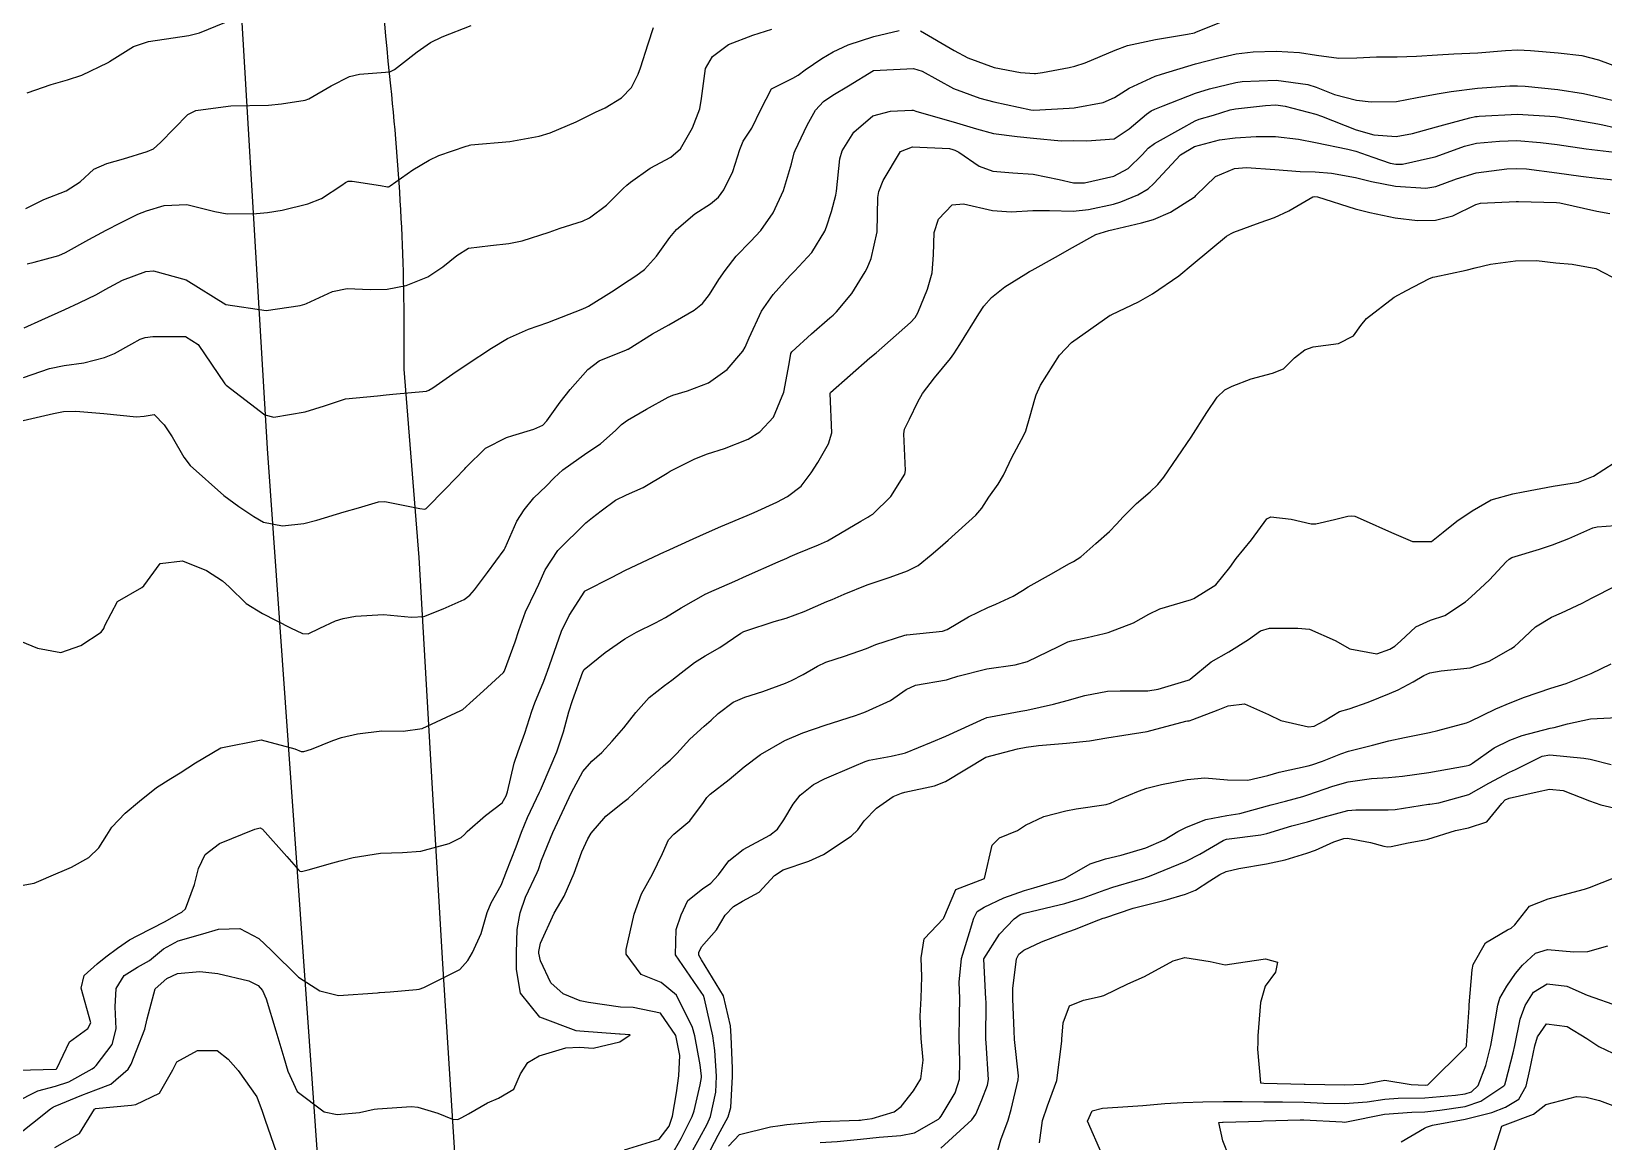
# Model space of a CAD drawing. Header units: metres. Extents: x 307586 to 320046, y 7427249 to 7434250.
# Drawn here: x 319321.3 to 319399.4, y 7429318.4 to 7429373.5 of the extents above; entities that cross this region are included whole.
import ezdxf

# ---------------------------------------------------------------- set-up
doc = ezdxf.new("R2010")
doc.units = ezdxf.units.M
doc.header["$MEASUREMENT"] = 0
for name, color, linetype in [('Curvas de Nivel 1m', 11, 'Continuous'), ('Curvas de Nivel 5m', 15, 'Continuous'), ('Vias Primárias', 230, 'Continuous')]:
    doc.layers.add(name, color=color, linetype=linetype)

msp = doc.modelspace()

# ---------------------------------------------------------------- linework, layer by layer
at = {"layer": 'Curvas de Nivel 1m', "flags": 128}
for points, elevation in [([(319320.999, 7429364.684), (319321.902, 7429365.123), (319323.008, 7429365.554), (319323.703, 7429366), (319324.382, 7429366.63), (319325.027, 7429366.916), (319325.86, 7429367.142), (319327.036, 7429367.504), (319327.345, 7429367.649), (319327.692, 7429367.95), (319329.057, 7429369.341), (319329.441, 7429369.544), (319331.061, 7429369.766), (319331.192, 7429369.778), (319333.062, 7429369.817), (319333.697, 7429369.88), (319334.874, 7429370.055), (319335.067, 7429370.124), (319336.161, 7429370.764), (319337.084, 7429371.239), (319337.569, 7429371.35), (319339.088, 7429371.469), (319339.32, 7429371.577), (319339.605, 7429371.805), (319340.432, 7429372.464), (319341.104, 7429372.92), (319341.684, 7429373.208), (319343.113, 7429373.77)], 824), ([(319321.069, 7429370.421), (319322.261, 7429370.832), (319323.079, 7429371.075), (319323.782, 7429371.3), (319325.092, 7429371.922), (319325.125, 7429371.947), (319325.168, 7429371.979), (319326.346, 7429372.722), (319327.103, 7429372.962), (319328.323, 7429373.159), (319329.106, 7429373.276), (319329.637, 7429373.395), (319330.881, 7429373.912)], 823), ([(319365.44, 7429373.497), (319367.103, 7429372.527), (319367.792, 7429372.162), (319369.095, 7429371.676), (319370.405, 7429371.437), (319371.092, 7429371.38), (319371.14, 7429371.381), (319371.486, 7429371.426), (319372.823, 7429371.686), (319373.096, 7429371.754), (319373.614, 7429371.918), (319375.105, 7429372.54), (319375.714, 7429372.767), (319377.11, 7429373.076), (319378.695, 7429373.336), (319379.039, 7429373.406), (319379.114, 7429373.435), (319380.464, 7429373.975)], 827), ([(319320.897, 7429356.302), (319322.181, 7429356.74), (319322.906, 7429356.894), (319323.886, 7429357.017), (319324.912, 7429357.283), (319325.401, 7429357.49), (319326.265, 7429357.967), (319326.685, 7429358.203), (319326.926, 7429358.284), (319327.307, 7429358.335), (319328.927, 7429358.328), (319329.564, 7429357.924), (319330.894, 7429355.976), (319330.946, 7429355.909), (319332.878, 7429354.446), (319333.317, 7429354.323), (319334.88, 7429354.587), (319335.839, 7429354.895), (319336.887, 7429355.228), (319338.466, 7429355.386), (319338.897, 7429355.428), (319339.234, 7429355.47), (319340.9, 7429355.624), (319341.023, 7429355.666), (319341.211, 7429355.787), (319342.208, 7429356.479), (319342.915, 7429356.951), (319344.124, 7429357.752), (319344.928, 7429358.224), (319345.965, 7429358.697), (319346.936, 7429359.024), (319348.667, 7429359.694), (319348.856, 7429359.78), (319348.945, 7429359.83), (319350.096, 7429360.539), (319350.965, 7429361.12), (319351.297, 7429361.338), (319351.724, 7429361.662), (319352.326, 7429362.31), (319352.989, 7429363.243), (319353.312, 7429363.645), (319354.222, 7429364.415), (319355.012, 7429364.916), (319355.398, 7429365.236), (319355.672, 7429365.614), (319356.115, 7429366.526), (319356.467, 7429367.606), (319356.633, 7429368.018), (319357.054, 7429368.677), (319357.501, 7429369.593), (319358.038, 7429370.626), (319359.087, 7429371.154), (319359.361, 7429371.296), (319359.709, 7429371.564), (319360.53, 7429372.125), (319361.102, 7429372.46), (319361.841, 7429372.807), (319363.11, 7429373.225), (319364.369, 7429373.511)], 827), ([(319320.93, 7429358.758), (319321.796, 7429359.16), (319322.94, 7429359.67), (319323.66, 7429359.999), (319324.517, 7429360.419), (319324.953, 7429360.665), (319325.805, 7429361.126), (319326.967, 7429361.547), (319327.338, 7429361.583), (319328.961, 7429361.144), (319330.943, 7429359.91), (319332.94, 7429359.618), (319334.626, 7429359.865), (319334.863, 7429359.942), (319334.945, 7429359.973), (319336.237, 7429360.564), (319336.956, 7429360.705), (319338.109, 7429360.669), (319338.956, 7429360.681), (319339.894, 7429360.866), (319340.966, 7429361.296), (319341.27, 7429361.485), (319341.708, 7429361.783), (319342.409, 7429362.345), (319342.982, 7429362.71), (319344.074, 7429362.844), (319344.985, 7429362.941), (319345.65, 7429363.07), (319346.991, 7429363.512), (319347.536, 7429363.712), (319348.646, 7429364.047), (319349.001, 7429364.212), (319349.84, 7429364.852), (319350.667, 7429365.674), (319350.851, 7429365.845), (319351.026, 7429365.985), (319352.016, 7429366.677), (319353.039, 7429367.231), (319353.519, 7429367.643), (319354.11, 7429368.691), (319354.478, 7429369.629), (319354.563, 7429370.136), (319354.756, 7429371.625), (319355.099, 7429372.229), (319355.898, 7429372.819), (319357.11, 7429373.284), (319358.044, 7429373.586)], 826), ([(319320.874, 7429354.16), (319322.378, 7429354.515), (319322.879, 7429354.601), (319323.494, 7429354.616), (319324.878, 7429354.509), (319326.503, 7429354.337), (319326.877, 7429354.374), (319327.376, 7429354.45), (319327.881, 7429353.945), (319328.272, 7429353.344), (319328.857, 7429352.341), (319329.162, 7429351.927), (319330.831, 7429350.432), (319331.575, 7429349.899), (319332.324, 7429349.393), (319332.815, 7429349.115), (319333.745, 7429348.939), (319334.815, 7429349.041), (319335.461, 7429349.209), (319336.821, 7429349.622), (319337.524, 7429349.829), (319338.517, 7429350.126), (319338.828, 7429350.144), (319340.568, 7429349.793), (319340.823, 7429349.759), (319340.881, 7429349.789), (319341.845, 7429350.768), (319342.802, 7429351.761), (319342.854, 7429351.824), (319343.828, 7429352.785), (319344.869, 7429353.32), (319345.192, 7429353.415), (319346.225, 7429353.726), (319346.675, 7429353.923), (319346.879, 7429354.136), (319347.535, 7429355.068), (319348.034, 7429355.703), (319348.913, 7429356.699), (319349.473, 7429357.129), (319350.832, 7429357.671), (319350.899, 7429357.695), (319350.923, 7429357.706), (319352.122, 7429358.467), (319352.935, 7429358.906), (319354.198, 7429359.631), (319354.609, 7429359.964), (319354.955, 7429360.408), (319355.425, 7429361.156), (319355.727, 7429361.612), (319356.273, 7429362.314), (319356.987, 7429363.049), (319357.505, 7429363.592), (319358.122, 7429364.467), (319358.63, 7429365.576), (319359.036, 7429366.893), (319359.163, 7429367.447), (319359.207, 7429367.568), (319359.806, 7429368.812), (319360.228, 7429369.558), (319360.625, 7429369.999), (319361.074, 7429370.309), (319361.857, 7429370.766), (319363.093, 7429371.53), (319365.094, 7429371.638), (319365.51, 7429371.496), (319367.08, 7429370.639), (319368.381, 7429370.153), (319369.071, 7429369.973), (319370.917, 7429369.579), (319371.065, 7429369.567), (319372.821, 7429369.658), (319373.067, 7429369.683), (319374.509, 7429369.95), (319375.075, 7429370.198), (319375.802, 7429370.652), (319377.091, 7429371.255), (319377.399, 7429371.355), (319379.098, 7429371.856), (319380.253, 7429372.167), (319381.103, 7429372.351), (319381.955, 7429372.451), (319383.105, 7429372.483), (319384.25, 7429372.418), (319385.103, 7429372.287), (319386.205, 7429372.146), (319387.102, 7429372.156), (319388.081, 7429372.203), (319389.103, 7429372.214), (319390.066, 7429372.237), (319391.104, 7429372.311), (319391.926, 7429372.361), (319393.105, 7429372.413), (319394.48, 7429372.523), (319395.107, 7429372.553), (319395.721, 7429372.519), (319397.106, 7429372.41), (319398.281, 7429372.278), (319399.103, 7429372.066), (319400.709, 7429371.462)], 828), ([(319320.745, 7429343.203), (319321.585, 7429342.861), (319322.739, 7429342.642), (319323.735, 7429342.998), (319324.75, 7429343.648), (319324.886, 7429343.844), (319324.933, 7429343.978), (319325.561, 7429345.176), (319326.772, 7429345.873), (319326.872, 7429345.959), (319327.672, 7429347.065), (319328.792, 7429347.194), (319329.985, 7429346.718), (319330.777, 7429346.21), (319331.103, 7429345.905), (319331.947, 7429345.075), (319332.76, 7429344.581), (319334.155, 7429343.866), (319334.75, 7429343.583), (319335.028, 7429343.579), (319335.607, 7429343.851), (319336.382, 7429344.218), (319336.758, 7429344.339), (319337.377, 7429344.449), (319338.76, 7429344.53), (319340.162, 7429344.393), (319340.763, 7429344.438), (319341.725, 7429344.819), (319342.776, 7429345.279), (319343.053, 7429345.483), (319343.285, 7429345.755), (319343.931, 7429346.609), (319344.756, 7429347.74), (319344.776, 7429347.768), (319344.804, 7429347.838), (319345.391, 7429349.16), (319345.754, 7429349.731), (319346.234, 7429350.324), (319346.841, 7429350.898), (319347.25, 7429351.311), (319347.666, 7429351.708), (319348.861, 7429352.548), (319349.544, 7429353.006), (319350.313, 7429353.676), (319350.592, 7429353.958), (319350.881, 7429354.176), (319351.828, 7429354.717), (319352.898, 7429355.318), (319353.129, 7429355.417), (319353.869, 7429355.636), (319354.907, 7429356.033), (319355.834, 7429356.691), (319356.617, 7429357.603), (319356.731, 7429357.796), (319356.93, 7429358.265), (319357.547, 7429359.591), (319358.126, 7429360.411), (319358.97, 7429361.364), (319359.073, 7429361.467), (319359.178, 7429361.568), (319360.042, 7429362.5), (319360.679, 7429363.553), (319360.769, 7429363.78), (319361.008, 7429364.528), (319361.231, 7429365.337), (319361.262, 7429365.548), (319361.435, 7429367.15), (319361.544, 7429367.545), (319362.118, 7429368.474), (319363.06, 7429369.284), (319363.952, 7429369.517), (319365.002, 7429369.563), (319365.064, 7429369.555), (319365.249, 7429369.498), (319367.058, 7429368.979), (319368.222, 7429368.63), (319369.052, 7429368.398), (319370.236, 7429368.253), (319371.05, 7429368.176), (319372.426, 7429368.04), (319373.049, 7429368.049), (319373.693, 7429368.044), (319375.051, 7429368.141), (319375.796, 7429368.632), (319376.657, 7429369.364), (319376.895, 7429369.532), (319377.067, 7429369.618), (319377.492, 7429369.776), (319379.084, 7429370.401), (319379.782, 7429370.627), (319381.089, 7429370.939), (319381.407, 7429370.989), (319383.091, 7429371.057), (319384.664, 7429370.842), (319385.087, 7429370.706), (319385.995, 7429370.34), (319387.081, 7429370.058), (319387.823, 7429369.971), (319389.081, 7429369.993), (319390.098, 7429370.185), (319391.085, 7429370.375), (319391.781, 7429370.488), (319393.088, 7429370.657), (319394.708, 7429370.765), (319395.089, 7429370.773), (319395.467, 7429370.759), (319397.088, 7429370.587), (319398.367, 7429370.382), (319399.084, 7429370.23), (319400.199, 7429369.962)], 829), ([(319320.603, 7429321.916), (319322.492, 7429321.966), (319322.518, 7429321.974), (319322.547, 7429321.999), (319323.175, 7429323.325), (319324.079, 7429323.984), (319324.226, 7429324.273), (319323.757, 7429325.988), (319323.905, 7429326.623), (319324.551, 7429327.202), (319324.986, 7429327.546), (319325.55, 7429327.97), (319326.151, 7429328.38), (319326.569, 7429328.604), (319327.926, 7429329.289), (319328.58, 7429329.669), (319328.751, 7429329.758), (319328.934, 7429329.926), (319329.386, 7429331.138), (319329.584, 7429331.92), (319329.913, 7429332.624), (319330.626, 7429333.171), (319332.379, 7429333.884), (319332.634, 7429333.941), (319332.762, 7429333.879), (319333.969, 7429332.517), (319334.543, 7429331.861), (319334.612, 7429331.793), (319334.7, 7429331.771), (319335.031, 7429331.856), (319336.259, 7429332.201), (319336.618, 7429332.304), (319337.261, 7429332.472), (319338.622, 7429332.682), (319339.706, 7429332.716), (319340.623, 7429332.786), (319342.023, 7429333.165), (319342.63, 7429333.462), (319342.785, 7429333.605), (319342.925, 7429333.757), (319343.839, 7429334.554), (319344.654, 7429335.178), (319344.867, 7429335.531), (319344.933, 7429335.737), (319345.263, 7429337.148), (319345.46, 7429337.732), (319345.785, 7429338.636), (319346.129, 7429339.726), (319346.283, 7429340.151), (319346.725, 7429341.223), (319346.863, 7429341.586), (319346.912, 7429341.717), (319347.019, 7429341.999), (319347.606, 7429343.707), (319347.984, 7429344.483), (319348.761, 7429345.69), (319348.783, 7429345.712), (319350.093, 7429346.374), (319350.793, 7429346.727), (319352.722, 7429347.641), (319352.803, 7429347.677), (319354.145, 7429348.291), (319354.813, 7429348.584), (319355.523, 7429348.905), (319356.821, 7429349.448), (319357.176, 7429349.595), (319358.302, 7429350.107), (319358.835, 7429350.385), (319359.501, 7429350.906), (319360.012, 7429351.558), (319360.338, 7429352.075), (319360.867, 7429352.994), (319361.024, 7429353.548), (319360.944, 7429355.507), (319360.967, 7429355.549), (319362.92, 7429357.264), (319363.226, 7429357.525), (319364.938, 7429359.032), (319365.166, 7429359.273), (319365.297, 7429359.496), (319365.778, 7429360.674), (319366.02, 7429361.49), (319366.084, 7429362.387), (319366.119, 7429363.489), (319366.336, 7429364.154), (319367.014, 7429364.869), (319367.578, 7429364.908), (319369.01, 7429364.579), (319369.935, 7429364.514), (319371.01, 7429364.585), (319371.843, 7429364.589), (319373.01, 7429364.548), (319373.784, 7429364.625), (319375.016, 7429364.898), (319375.388, 7429365.006), (319376.23, 7429365.368), (319376.736, 7429365.653), (319377.028, 7429365.917), (319378.353, 7429367.34), (319379.049, 7429367.754), (319380.285, 7429368.087), (319381.056, 7429368.193), (319382.102, 7429368.255), (319383.057, 7429368.257), (319384.207, 7429368.122), (319385.053, 7429367.956), (319386.659, 7429367.633), (319387.047, 7429367.526), (319387.906, 7429367.227), (319388.761, 7429366.935), (319389.04, 7429366.874), (319389.37, 7429366.876), (319390.764, 7429367.193), (319390.988, 7429367.247), (319391.044, 7429367.268), (319392.445, 7429367.783), (319393.054, 7429367.919), (319394.181, 7429368.029), (319395.057, 7429368.051), (319396.227, 7429367.957), (319397.054, 7429367.851), (319398.5, 7429367.65), (319399.05, 7429367.579), (319400.737, 7429367.384)], 831), ([(319320.467, 7429320.312), (319321.602, 7429320.887), (319322.48, 7429321.12), (319323.14, 7429321.337), (319324.294, 7429321.982), (319324.407, 7429322.067), (319324.495, 7429322.156), (319325.287, 7429323.19), (319325.497, 7429323.97), (319325.434, 7429325.06), (319325.483, 7429325.971), (319325.888, 7429326.621), (319326.549, 7429327.028), (319327.144, 7429327.361), (319327.848, 7429327.941), (319328.567, 7429328.333), (319329.803, 7429328.685), (319330.573, 7429328.916), (319331.627, 7429328.948), (319332.569, 7429328.455), (319333.182, 7429327.874), (319334.543, 7429326.528), (319335.61, 7429325.849), (319336.531, 7429325.628), (319338.473, 7429325.752), (319338.532, 7429325.763), (319338.574, 7429325.768), (319339.103, 7429325.804), (319340.409, 7429325.917), (319340.535, 7429325.943), (319340.777, 7429326.027), (319342.555, 7429326.918), (319342.956, 7429327.359), (319343.188, 7429327.754), (319343.624, 7429328.698), (319343.92, 7429329.747), (319344.108, 7429330.227), (319344.603, 7429331.097), (319344.793, 7429331.555), (319344.863, 7429331.737), (319345.363, 7429332.995), (319345.625, 7429333.73), (319345.914, 7429334.457), (319346.518, 7429335.721), (319346.564, 7429335.821), (319346.666, 7429336.049), (319347.372, 7429337.71), (319347.701, 7429338.713), (319347.974, 7429339.701), (319348.151, 7429340.259), (319348.669, 7429341.691), (319348.734, 7429341.802), (319349.783, 7429342.639), (319350.749, 7429343.327), (319351.324, 7429343.661), (319352.282, 7429344.126), (319352.764, 7429344.386), (319353.548, 7429344.855), (319354.782, 7429345.56), (319354.822, 7429345.58), (319354.919, 7429345.619), (319356.212, 7429346.182), (319356.791, 7429346.452), (319358.366, 7429347.144), (319358.8, 7429347.328), (319358.961, 7429347.409), (319359.317, 7429347.565), (319360.377, 7429347.984), (319360.809, 7429348.195), (319362.466, 7429349.172), (319362.821, 7429349.369), (319362.92, 7429349.421), (319363.071, 7429349.518), (319363.961, 7429350.384), (319364.652, 7429351.502), (319364.682, 7429351.674), (319364.61, 7429353.503), (319364.648, 7429353.731), (319364.884, 7429354.229), (319365.308, 7429355.085), (319365.538, 7429355.494), (319366.129, 7429356.27), (319366.921, 7429357.24), (319367.094, 7429357.477), (319367.387, 7429357.932), (319368.333, 7429359.459), (319368.575, 7429359.829), (319368.955, 7429360.264), (319369.621, 7429360.786), (319370.66, 7429361.433), (319370.854, 7429361.551), (319370.975, 7429361.621), (319372.139, 7429362.26), (319372.986, 7429362.748), (319374.143, 7429363.393), (319374.784, 7429363.595), (319374.997, 7429363.642), (319376.405, 7429363.963), (319377.005, 7429364.142), (319377.853, 7429364.505), (319379.022, 7429365.247), (319379.07, 7429365.282), (319379.113, 7429365.329), (319380.077, 7429366.275), (319381.036, 7429366.665), (319381.627, 7429366.714), (319383.036, 7429366.612), (319384.283, 7429366.519), (319385.035, 7429366.502), (319385.845, 7429366.442), (319387.033, 7429366.223), (319387.826, 7429366.023), (319389.029, 7429365.788), (319390.53, 7429365.692), (319391.029, 7429365.769), (319392.053, 7429366.159), (319393.036, 7429366.457), (319394.547, 7429366.656), (319395.038, 7429366.671), (319395.527, 7429366.646), (319397.036, 7429366.46), (319398.222, 7429366.29), (319399.034, 7429366.184), (319400.032, 7429366.081)], 832), ([(319320.448, 7429318.577), (319322.223, 7429320.004), (319322.372, 7429320.093), (319322.465, 7429320.132), (319323.781, 7429320.679), (319324.477, 7429320.936), (319325.227, 7429321.227), (319326.089, 7429321.964), (319326.24, 7429322.218), (319326.502, 7429322.893), (319326.909, 7429323.954), (319327.037, 7429324.471), (319327.43, 7429325.947), (319328.01, 7429326.469), (319328.545, 7429326.72), (319329.644, 7429326.821), (319330.545, 7429326.718), (319332.083, 7429326.344), (319332.537, 7429326.122), (319332.762, 7429325.878), (319332.943, 7429325.461), (319333.426, 7429323.871), (319333.814, 7429322.552), (319334.02, 7429321.865), (319334.478, 7429320.862), (319335.828, 7429319.846), (319336.462, 7429319.715), (319337.582, 7429319.823), (319338.305, 7429319.973), (319338.466, 7429319.993), (319340.151, 7429320.109), (319340.467, 7429320.076), (319341.472, 7429319.775), (319342.187, 7429319.491), (319342.46, 7429319.467), (319342.657, 7429319.562), (319342.98, 7429319.755), (319343.925, 7429320.291), (319344.475, 7429320.525), (319345.234, 7429320.98), (319345.565, 7429321.729), (319345.931, 7429322.294), (319346.502, 7429322.634), (319347.823, 7429323.017), (319348.507, 7429323.051), (319349.178, 7429323.011), (319350.509, 7429323.326), (319351.013, 7429323.663), (319350.513, 7429323.697), (319350.482, 7429323.702), (319348.515, 7429323.853), (319348.337, 7429323.872), (319346.525, 7429324.548), (319345.577, 7429325.73), (319345.372, 7429326.915), (319345.367, 7429327.732), (319345.411, 7429328.895), (319345.557, 7429329.73), (319345.813, 7429330.509), (319346.392, 7429331.722), (319346.459, 7429331.878), (319346.619, 7429332.346), (319347.174, 7429333.712), (319347.647, 7429334.706), (319348.103, 7429335.698), (319348.673, 7429336.747), (319349.116, 7429337.248), (319349.608, 7429337.681), (319350.122, 7429338.242), (319350.695, 7429338.902), (319351.301, 7429339.661), (319351.961, 7429340.404), (319352.723, 7429341.003), (319353.093, 7429341.271), (319353.554, 7429341.632), (319354.218, 7429342.145), (319354.742, 7429342.479), (319355.465, 7429342.893), (319356.52, 7429343.602), (319356.664, 7429343.691), (319356.755, 7429343.725), (319358.161, 7429344.179), (319358.765, 7429344.355), (319359.654, 7429344.676), (319360.777, 7429345.173), (319361.042, 7429345.283), (319361.645, 7429345.537), (319362.788, 7429345.997), (319363.924, 7429346.377), (319364.795, 7429346.694), (319365.321, 7429346.971), (319365.967, 7429347.488), (319366.411, 7429347.88), (319366.81, 7429348.223), (319368.188, 7429349.46), (319368.477, 7429349.806), (319368.836, 7429350.348), (319369.298, 7429350.994), (319369.555, 7429351.443), (319369.971, 7429352.329), (319370.573, 7429353.433), (319370.665, 7429353.643), (319370.887, 7429354.398), (319371.108, 7429355.219), (319371.173, 7429355.426), (319371.394, 7429355.909), (319372.331, 7429357.409), (319372.929, 7429358.037), (319374.862, 7429359.381), (319374.913, 7429359.411), (319374.944, 7429359.425), (319376.263, 7429360.057), (319376.959, 7429360.452), (319378.264, 7429361.341), (319378.979, 7429361.929), (319380.639, 7429363.314), (319380.862, 7429363.444), (319380.996, 7429363.502), (319382.311, 7429363.989), (319383.007, 7429364.234), (319383.72, 7429364.572), (319384.911, 7429365.262), (319385.023, 7429365.273), (319385.156, 7429365.259), (319387.014, 7429364.667), (319387.757, 7429364.483), (319389.008, 7429364.224), (319390.119, 7429364.086), (319391.007, 7429364.099), (319391.875, 7429364.317), (319393.018, 7429364.873), (319393.247, 7429364.939), (319395.021, 7429365.033), (319395.127, 7429365.033), (319397.021, 7429364.984), (319397.18, 7429364.958), (319399.015, 7429364.547), (319399.668, 7429364.428)], 833), ([(319350.743, 7429317.963), (319352.451, 7429318.493), (319352.949, 7429319.144), (319353.125, 7429319.633), (319353.322, 7429320.79), (319353.441, 7429321.631), (319353.49, 7429322.643), (319353.279, 7429323.632), (319352.53, 7429324.75), (319351.16, 7429325.034), (319350.533, 7429325.038), (319348.952, 7429325.271), (319348.538, 7429325.361), (319347.688, 7429325.703), (319347.082, 7429326.246), (319346.559, 7429327.337), (319346.477, 7429327.721), (319346.481, 7429327.804), (319346.568, 7429328.216), (319347.238, 7429329.71), (319347.738, 7429330.56), (319348.244, 7429331.696), (319348.623, 7429332.748), (319348.915, 7429333.402), (319349.086, 7429333.685), (319349.801, 7429334.523), (319350.656, 7429335.206), (319350.919, 7429335.406), (319351.2, 7429335.662), (319352.677, 7429337.018), (319353.008, 7429337.308), (319353.337, 7429337.633), (319353.981, 7429338.336), (319354.697, 7429338.99), (319355.031, 7429339.285), (319355.392, 7429339.613), (319356.139, 7429340.178), (319356.715, 7429340.43), (319357.597, 7429340.71), (319358.726, 7429341.129), (319359.032, 7429341.263), (319359.613, 7429341.561), (319360.318, 7429341.973), (319360.739, 7429342.172), (319361.664, 7429342.458), (319362.746, 7429342.847), (319363.223, 7429343.041), (319364.664, 7429343.501), (319364.73, 7429343.523), (319364.753, 7429343.526), (319366.529, 7429343.709), (319366.758, 7429343.786), (319367.817, 7429344.415), (319368.774, 7429344.879), (319369.179, 7429345.044), (319370.035, 7429345.437), (319370.499, 7429345.72), (319370.788, 7429345.902), (319371.937, 7429346.555), (319372.799, 7429347.053), (319373.028, 7429347.17), (319373.399, 7429347.394), (319374.141, 7429348.055), (319374.816, 7429348.658), (319375.175, 7429349.021), (319375.492, 7429349.373), (319376.166, 7429350.033), (319376.842, 7429350.616), (319377.225, 7429350.977), (319377.512, 7429351.35), (319378.873, 7429353.33), (319379.651, 7429354.563), (319380.172, 7429355.317), (319380.542, 7429355.678), (319380.909, 7429355.872), (319381.852, 7429356.236), (319382.915, 7429356.51), (319383.461, 7429356.731), (319384.009, 7429357.269), (319384.521, 7429357.674), (319384.931, 7429357.81), (319386.198, 7429357.984), (319386.94, 7429358.355), (319387.31, 7429358.872), (319387.587, 7429359.23), (319388.964, 7429360.289), (319389.567, 7429360.604), (319390.685, 7429361.193), (319390.886, 7429361.279), (319390.974, 7429361.298), (319392.534, 7429361.617), (319392.979, 7429361.741), (319393.74, 7429361.918), (319394.982, 7429362.091), (319396.018, 7429362.094), (319396.982, 7429361.99), (319397.797, 7429361.924), (319398.979, 7429361.701), (319400.177, 7429361.078)], 834), ([(319354.129, 7429317.94), (319354.452, 7429318.543), (319354.838, 7429319.238), (319354.999, 7429319.615), (319355.271, 7429320.822), (319355.306, 7429321.612), (319355.222, 7429322.897), (319355.127, 7429323.614), (319354.707, 7429325.452), (319354.653, 7429325.619), (319354.545, 7429325.781), (319353.275, 7429327.633), (319353.307, 7429328.902), (319353.548, 7429329.63), (319353.882, 7429330.339), (319354.602, 7429330.921), (319355.028, 7429331.194), (319355.407, 7429331.612), (319355.921, 7429332.306), (319356.626, 7429332.864), (319357.95, 7429333.58), (319358.327, 7429333.885), (319358.645, 7429334.348), (319359.109, 7429335.113), (319359.462, 7429335.562), (319360.126, 7429336.098), (319360.671, 7429336.381), (319362.145, 7429336.996), (319362.68, 7429337.242), (319362.891, 7429337.308), (319363.973, 7429337.507), (319364.559, 7429337.626), (319364.685, 7429337.667), (319365.976, 7429338.202), (319366.693, 7429338.5), (319368.614, 7429339.364), (319368.702, 7429339.407), (319368.735, 7429339.418), (319368.909, 7429339.448), (319370.414, 7429339.726), (319370.708, 7429339.78), (319372.047, 7429340.076), (319372.716, 7429340.267), (319373.603, 7429340.508), (319374.723, 7429340.722), (319375.349, 7429340.748), (319376.724, 7429340.741), (319377.244, 7429340.833), (319378.732, 7429341.268), (319378.774, 7429341.288), (319378.833, 7429341.329), (319379.871, 7429342.189), (319380.747, 7429342.676), (319381.725, 7429343.295), (319382.317, 7429343.729), (319382.762, 7429343.854), (319384.18, 7429343.848), (319384.761, 7429343.803), (319386.028, 7429343.247), (319386.749, 7429342.826), (319388.103, 7429342.576), (319388.749, 7429342.818), (319388.996, 7429342.962), (319389.278, 7429343.205), (319390.039, 7429343.922), (319390.769, 7429344.248), (319391.477, 7429344.474), (319392.507, 7429345.164), (319392.785, 7429345.412), (319393.686, 7429346.259), (319394.526, 7429347.143), (319394.67, 7429347.277), (319394.806, 7429347.354), (319396.167, 7429347.772), (319396.816, 7429347.982), (319397.627, 7429348.302), (319398.829, 7429348.835), (319399.031, 7429348.887), (319400.832, 7429349.022)], 836), ([(319354.823, 7429317.616), (319355.38, 7429318.684), (319355.879, 7429319.606), (319356.01, 7429320.065), (319356.103, 7429321.604), (319356.105, 7429321.996), (319356.036, 7429323.605), (319356.005, 7429324.121), (319355.652, 7429325.609), (319354.561, 7429327.399), (319354.425, 7429327.621), (319354.425, 7429327.761), (319354.567, 7429328.031), (319355.311, 7429328.878), (319355.737, 7429329.608), (319356.153, 7429330.04), (319356.593, 7429330.3), (319357.431, 7429330.757), (319358.192, 7429331.576), (319358.616, 7429331.859), (319359.887, 7429332.29), (319360.624, 7429332.618), (319361.999, 7429333.53), (319362.318, 7429333.844), (319362.644, 7429334.287), (319363.247, 7429334.922), (319364.084, 7429335.506), (319364.495, 7429335.672), (319364.665, 7429335.712), (319366.128, 7429336.026), (319366.671, 7429336.24), (319368.683, 7429337.45), (319370.254, 7429337.868), (319370.688, 7429337.954), (319371.298, 7429338.03), (319372.69, 7429338.146), (319373.825, 7429338.255), (319374.693, 7429338.409), (319375.53, 7429338.537), (319376.697, 7429338.722), (319378.605, 7429339.234), (319378.702, 7429339.248), (319378.771, 7429339.261), (319378.965, 7429339.327), (319380.225, 7429339.808), (319380.72, 7429340.003), (319381.526, 7429340.103), (319382.716, 7429339.564), (319383.337, 7429339.274), (319384.708, 7429338.95), (319384.981, 7429338.985), (319385.48, 7429339.252), (319386.246, 7429339.717), (319386.719, 7429339.854), (319387.671, 7429340.174), (319388.727, 7429340.61), (319389.148, 7429340.786), (319389.908, 7429341.198), (319390.433, 7429341.496), (319390.737, 7429341.635), (319391.289, 7429341.732), (319392.74, 7429341.889), (319393.673, 7429342.221), (319394.75, 7429342.824), (319394.94, 7429342.949), (319395.148, 7429343.136), (319395.972, 7429343.92), (319396.772, 7429344.397), (319397.269, 7429344.619), (319398.29, 7429345.097), (319398.786, 7429345.351), (319399.938, 7429345.932)], 837), ([(319355.907, 7429318.146), (319356.454, 7429318.72), (319357.993, 7429319.111), (319358.459, 7429319.174), (319358.801, 7429319.226), (319360.461, 7429319.363), (319362.377, 7429319.436), (319362.462, 7429319.442), (319362.533, 7429319.449), (319363.04, 7429319.514), (319364.125, 7429319.846), (319364.472, 7429320.121), (319365.093, 7429320.884), (319365.449, 7429321.49), (319365.575, 7429322.417), (319365.468, 7429323.49), (319365.426, 7429324.595), (319365.464, 7429325.491), (319365.5, 7429326.544), (319365.467, 7429327.491), (319365.62, 7429328.442), (319366.583, 7429329.448), (319366.593, 7429329.48), (319367.187, 7429330.889), (319368.613, 7429331.437), (319368.996, 7429333.079), (319369.358, 7429333.443), (319370.254, 7429333.819), (319370.642, 7429334.068), (319371.559, 7429334.507), (319372.654, 7429334.781), (319373.167, 7429334.883), (319374.659, 7429335.103), (319374.867, 7429335.171), (319375.309, 7429335.374), (319376.262, 7429335.769), (319376.668, 7429335.914), (319377.411, 7429336.09), (319378.673, 7429336.348), (319379.563, 7429336.432), (319380.673, 7429336.323), (319381.685, 7429336.307), (319382.676, 7429336.539), (319383.252, 7429336.699), (319384.68, 7429337.015), (319384.872, 7429337.067), (319385.406, 7429337.253), (319386.315, 7429337.617), (319386.69, 7429337.743), (319387.876, 7429338.041), (319388.699, 7429338.257), (319389.478, 7429338.426), (319390.705, 7429338.667), (319391.121, 7429338.77), (319392.55, 7429339.162), (319392.714, 7429339.223), (319394.013, 7429339.854), (319394.723, 7429340.15), (319395.435, 7429340.423), (319396.73, 7429340.869), (319397.492, 7429341.109), (319398.738, 7429341.605), (319399.736, 7429342.087)], 838), ([(319360.451, 7429318.328), (319361.295, 7429318.381), (319362.453, 7429318.491), (319363.375, 7429318.589), (319364.455, 7429318.671), (319365.139, 7429318.81), (319366.329, 7429319.481), (319366.4, 7429319.545), (319366.465, 7429319.635), (319367.162, 7429320.791), (319367.374, 7429321.467), (319367.395, 7429322.36), (319367.353, 7429323.467), (319367.373, 7429324.625), (319367.381, 7429325.467), (319367.36, 7429326.277), (319367.476, 7429327.466), (319367.863, 7429328.748), (319368.086, 7429329.457), (319368.252, 7429329.791), (319368.591, 7429330.013), (319369.566, 7429330.473), (319370.604, 7429330.836), (319371.069, 7429330.96), (319372.503, 7429331.402), (319372.613, 7429331.448), (319373.854, 7429332.155), (319374.623, 7429332.403), (319375.405, 7429332.593), (319376.629, 7429332.948), (319377.528, 7429333.347), (319378.214, 7429333.761), (319378.643, 7429333.979), (319379.609, 7429334.36), (319380.652, 7429334.562), (319381.293, 7429334.661), (319382.659, 7429335.034), (319382.851, 7429335.087), (319383.554, 7429335.271), (319384.423, 7429335.505), (319384.666, 7429335.58), (319385.907, 7429336.011), (319386.673, 7429336.219), (319387.838, 7429336.386), (319388.675, 7429336.446), (319389.372, 7429336.507), (319390.678, 7429336.686), (319392.537, 7429337.017), (319392.682, 7429337.059), (319392.749, 7429337.093), (319392.841, 7429337.158), (319393.929, 7429337.913), (319394.7, 7429338.301), (319395.309, 7429338.529), (319396.709, 7429338.885), (319396.902, 7429338.925), (319397.57, 7429339.107), (319398.715, 7429339.348), (319400.356, 7429339.434)], 839), ([(319369.135, 7429317.443), (319369.432, 7429318.461), (319369.79, 7429319.437), (319369.942, 7429319.965), (319370.29, 7429321.432), (319370.294, 7429321.633), (319370.11, 7429323.434), (319370.08, 7429323.874), (319370.013, 7429325.435), (319370.016, 7429325.968), (319370.21, 7429327.434), (319370.326, 7429327.671), (319370.567, 7429327.879), (319371.445, 7429328.29), (319372.576, 7429328.715), (319373.079, 7429328.894), (319374.294, 7429329.383), (319374.511, 7429329.454), (319374.584, 7429329.476), (319376.004, 7429329.953), (319376.594, 7429330.111), (319377.584, 7429330.359), (319378.603, 7429330.655), (319379.085, 7429330.846), (319379.798, 7429331.318), (319380.296, 7429331.634), (319380.618, 7429331.773), (319381.247, 7429331.929), (319382.622, 7429332.157), (319383.544, 7429332.35), (319384.627, 7429332.686), (319385.044, 7429332.84), (319385.967, 7429333.247), (319386.463, 7429333.414), (319386.636, 7429333.428), (319387.778, 7429333.223), (319388.451, 7429333.033), (319388.631, 7429333.005), (319388.815, 7429333.024), (319389.649, 7429333.2), (319390.486, 7429333.34), (319390.636, 7429333.38), (319391.996, 7429333.817), (319392.645, 7429333.937), (319393.552, 7429334.249), (319394.301, 7429335.144), (319394.477, 7429335.329), (319394.666, 7429335.41), (319396.058, 7429335.737), (319396.67, 7429335.869), (319397.353, 7429335.793), (319398.665, 7429335.277), (319399.227, 7429335.084), (319400.658, 7429334.753)], 841), ([(319371.347, 7429318.311), (319371.495, 7429319.415), (319371.745, 7429320.14), (319372.209, 7429321.404), (319372.46, 7429323.348), (319372.461, 7429323.401), (319372.453, 7429323.462), (319372.526, 7429324.265), (319372.831, 7429325.104), (319373.534, 7429325.39), (319374.361, 7429325.565), (319374.545, 7429325.625), (319375.724, 7429326.195), (319376.555, 7429326.568), (319377.975, 7429327.339), (319378.565, 7429327.509), (319379.828, 7429327.317), (319380.561, 7429327.143), (319381.565, 7429327.295), (319382.565, 7429327.449), (319383.166, 7429327.274), (319383.058, 7429326.775), (319382.551, 7429326.079), (319382.312, 7429325.283), (319382.186, 7429323.617), (319382.179, 7429323.285), (319382.178, 7429322.953), (319382.325, 7429321.283), (319382.493, 7429321.271), (319384.492, 7429321.214), (319384.536, 7429321.216), (319386.492, 7429321.183), (319387.435, 7429321.226), (319388.495, 7429321.425), (319389.803, 7429321.197), (319390.493, 7429321.173), (319390.634, 7429321.188), (319392.512, 7429323.05), (319392.543, 7429323.129), (319392.548, 7429323.16), (319392.682, 7429325.017), (319392.689, 7429325.159), (319392.829, 7429326.888), (319392.877, 7429327.157), (319393.486, 7429328.244), (319394.589, 7429328.881), (319394.761, 7429328.968), (319394.949, 7429329.136), (319395.681, 7429330.05), (319396.606, 7429330.42), (319398.411, 7429330.894), (319398.612, 7429330.962), (319398.702, 7429330.999), (319398.913, 7429331.087), (319400.128, 7429331.565)], 842), ([(319374.447, 7429317.771), (319373.734, 7429319.387), (319373.963, 7429319.893), (319374.473, 7429320.038), (319375.727, 7429320.114), (319376.475, 7429320.165), (319377.562, 7429320.258), (319378.478, 7429320.311), (319379.458, 7429320.34), (319380.479, 7429320.361), (319381.415, 7429320.359), (319382.479, 7429320.353), (319383.407, 7429320.348), (319384.484, 7429320.329), (319385.451, 7429320.282), (319386.483, 7429320.265), (319387.613, 7429320.352), (319388.486, 7429320.481), (319389.161, 7429320.529), (319390.486, 7429320.547), (319391.999, 7429320.678), (319392.489, 7429320.75), (319392.798, 7429320.849), (319393.133, 7429321.154), (319393.51, 7429322.143), (319393.758, 7429323.148), (319393.881, 7429323.787), (319394.102, 7429325.144), (319394.206, 7429325.483), (319394.552, 7429326.089), (319394.98, 7429326.715), (319395.325, 7429327.132), (319395.973, 7429327.725), (319396.575, 7429327.909), (319397.881, 7429327.792), (319398.574, 7429327.807), (319399.564, 7429328.094)], 843), ([(319380.762, 7429317.621), (319380.454, 7429318.406), (319380.248, 7429319.312), (319380.434, 7429319.339), (319380.463, 7429319.341), (319382.354, 7429319.393), (319382.465, 7429319.398), (319384.285, 7429319.452), (319384.475, 7429319.451), (319386.371, 7429319.344), (319386.474, 7429319.34), (319386.594, 7429319.358), (319388.478, 7429319.73), (319389.836, 7429319.839), (319390.48, 7429319.853), (319391.229, 7429319.927), (319392.483, 7429320.119), (319393.266, 7429320.371), (319394.41, 7429321.141), (319394.446, 7429321.188), (319394.495, 7429321.363), (319394.87, 7429322.776), (319394.945, 7429323.136), (319395.22, 7429324.446), (319395.465, 7429325.131), (319395.885, 7429325.791), (319396.554, 7429326.209), (319397.531, 7429326.083), (319398.548, 7429325.644), (319400.142, 7429325.074)], 844), ([(319322.444, 7429318.073), (319323.674, 7429318.765), (319324.417, 7429319.98), (319324.443, 7429320), (319324.463, 7429320.006), (319326.25, 7429320.178), (319326.467, 7429320.216), (319327.638, 7429320.78), (319328.305, 7429321.933), (319328.497, 7429322.333), (319329.529, 7429322.893), (319330.503, 7429322.89), (319331.054, 7429322.457), (319331.546, 7429321.894), (319332.474, 7429320.593), (319332.746, 7429319.877), (319332.898, 7429319.436), (319333.435, 7429317.87)], 834), ([(319393.861, 7429317.737), (319394.305, 7429319.142), (319394.421, 7429319.193), (319394.474, 7429319.202), (319395.87, 7429319.736), (319396.484, 7429320.212), (319398.005, 7429320.615), (319398.488, 7429320.578), (319399.155, 7429320.415), (319400.481, 7429319.913)], 846)]:
    msp.add_lwpolyline(points, dxfattribs=dict(at, elevation=elevation))
at = {"layer": 'Curvas de Nivel 5m', "flags": 128}
for points, elevation in [([(319321.064, 7429361.936), (319321.415, 7429362.026), (319322.639, 7429362.35), (319322.978, 7429362.493), (319324.132, 7429363.141), (319324.989, 7429363.607), (319325.705, 7429363.973), (319326.568, 7429364.393), (319326.999, 7429364.566), (319327.882, 7429364.827), (319329.002, 7429364.881), (319330.386, 7429364.529), (319330.998, 7429364.409), (319332.455, 7429364.439), (319332.999, 7429364.491), (319333.727, 7429364.606), (319335.003, 7429364.909), (319335.684, 7429365.175), (319336.696, 7429365.843), (319336.876, 7429365.98), (319337.016, 7429366.032), (319337.21, 7429366.031), (319338.614, 7429365.816), (319338.971, 7429365.76), (319339.022, 7429365.763), (319339.055, 7429365.777), (319339.093, 7429365.809), (319340.222, 7429366.607), (319341.036, 7429367.088), (319341.516, 7429367.307), (319342.88, 7429367.772), (319342.998, 7429367.816), (319343.044, 7429367.833), (319343.11, 7429367.835), (319345.046, 7429368.001), (319346.504, 7429368.27), (319347.05, 7429368.438), (319348.335, 7429368.98), (319349.059, 7429369.34), (319349.293, 7429369.455), (319349.767, 7429369.683), (319350.579, 7429370.167), (319351.078, 7429370.69), (319351.414, 7429371.341), (319351.53, 7429371.666), (319351.918, 7429372.849), (319352.169, 7429373.659)], 825), ([(319320.598, 7429331.052), (319321.413, 7429331.205), (319322.608, 7429331.705), (319322.813, 7429331.794), (319323.272, 7429331.993), (319324.139, 7429332.464), (319324.623, 7429332.952), (319325.023, 7429333.582), (319325.283, 7429333.973), (319325.932, 7429334.675), (319326.646, 7429335.273), (319327.496, 7429335.947), (319328.199, 7429336.398), (319328.664, 7429336.672), (319329.426, 7429337.168), (319330.683, 7429337.91), (319332.687, 7429338.319), (319334.362, 7429337.863), (319334.681, 7429337.735), (319334.812, 7429337.727), (319335.186, 7429337.855), (319336.259, 7429338.273), (319336.689, 7429338.424), (319337.469, 7429338.607), (319338.692, 7429338.751), (319339.746, 7429338.746), (319340.694, 7429338.876), (319342.607, 7429339.761), (319342.668, 7429339.796), (319342.704, 7429339.822), (319343.732, 7429340.736), (319344.732, 7429341.653), (319344.763, 7429341.71), (319344.775, 7429341.74), (319345.302, 7429343.18), (319345.483, 7429343.733), (319345.826, 7429344.67), (319346.338, 7429345.724), (319346.477, 7429346.032), (319346.793, 7429346.754), (319347.427, 7429347.711), (319348.817, 7429349.08), (319349.153, 7429349.353), (319349.581, 7429349.682), (319350.295, 7429350.212), (319350.835, 7429350.475), (319351.669, 7429350.829), (319352.852, 7429351.546), (319352.908, 7429351.583), (319353.004, 7429351.638), (319354.23, 7429352.256), (319354.862, 7429352.503), (319355.706, 7429352.77), (319356.869, 7429353.237), (319357.454, 7429353.591), (319358.134, 7429354.331), (319358.649, 7429355.574), (319358.917, 7429356.972), (319359.002, 7429357.489), (319359.044, 7429357.569), (319360.024, 7429358.467), (319360.94, 7429359.257), (319361.097, 7429359.393), (319361.26, 7429359.547), (319362.03, 7429360.466), (319362.693, 7429361.533), (319362.787, 7429361.719), (319362.98, 7429362.194), (319363.282, 7429363.526), (319363.323, 7429365.221), (319363.365, 7429365.525), (319363.582, 7429366.075), (319364.444, 7429367.509), (319365.045, 7429367.749), (319366.874, 7429367.652), (319367.044, 7429367.616), (319367.146, 7429367.581), (319367.331, 7429367.476), (319368.355, 7429366.779), (319369.034, 7429366.528), (319370.023, 7429366.45), (319371.032, 7429366.383), (319372.321, 7429366.126), (319373.028, 7429365.96), (319373.582, 7429365.955), (319375.032, 7429366.284), (319375.75, 7429366.659), (319376.465, 7429367.366), (319376.741, 7429367.668), (319377.048, 7429367.9), (319378.363, 7429368.641), (319379.068, 7429369.034), (319379.278, 7429369.12), (319379.981, 7429369.321), (319380.817, 7429369.571), (319381.076, 7429369.626), (319382.571, 7429369.802), (319383.078, 7429369.821), (319383.548, 7429369.753), (319385.074, 7429369.356), (319385.347, 7429369.257), (319387.063, 7429368.591), (319387.947, 7429368.339), (319389.059, 7429368.261), (319389.867, 7429368.396), (319391.066, 7429368.74), (319391.417, 7429368.837), (319392.72, 7429369.174), (319393.001, 7429369.244), (319393.074, 7429369.255), (319393.171, 7429369.265), (319395.075, 7429369.361), (319396.953, 7429369.243), (319397.074, 7429369.228), (319397.168, 7429369.213), (319397.745, 7429369.11), (319399.07, 7429368.888), (319399.314, 7429368.842), (319401.063, 7429368.442)], 830), ([(319353.034, 7429317.634), (319353.549, 7429318.532), (319354.099, 7429319.624), (319354.196, 7429319.893), (319354.486, 7429321.183), (319354.563, 7429321.548), (319354.563, 7429321.619), (319354.499, 7429322.181), (319354.234, 7429323.623), (319354.106, 7429324.038), (319353.315, 7429325.632), (319352.549, 7429326.267), (319351.57, 7429326.671), (319350.826, 7429327.666), (319350.812, 7429327.913), (319351.222, 7429329.66), (319351.583, 7429330.671), (319352.126, 7429331.647), (319352.623, 7429332.678), (319352.924, 7429333.343), (319353.188, 7429333.634), (319353.981, 7429334.288), (319354.657, 7429335.196), (319354.824, 7429335.455), (319354.99, 7429335.617), (319355.94, 7429336.337), (319356.677, 7429336.963), (319357.491, 7429337.588), (319358.69, 7429338.273), (319359.594, 7429338.661), (319360.698, 7429339.037), (319362.207, 7429339.527), (319362.574, 7429339.653), (319362.706, 7429339.7), (319363.951, 7429340.271), (319364.723, 7429340.81), (319365.189, 7429341.032), (319366.73, 7429341.296), (319366.874, 7429341.334), (319367.294, 7429341.472), (319368.737, 7429341.827), (319370.142, 7429342.033), (319370.741, 7429342.192), (319372.284, 7429342.942), (319372.751, 7429343.167), (319372.928, 7429343.221), (319373.715, 7429343.39), (319374.554, 7429343.584), (319374.757, 7429343.642), (319376.007, 7429344.125), (319376.771, 7429344.546), (319377.321, 7429344.806), (319378.782, 7429345.247), (319378.844, 7429345.267), (319379.012, 7429345.328), (319380.101, 7429346.005), (319380.798, 7429346.862), (319381.117, 7429347.305), (319381.871, 7429348.24), (319382.641, 7429349.283), (319382.834, 7429349.378), (319383.843, 7429349.27), (319384.83, 7429349.036), (319385.062, 7429349.025), (319386.002, 7429349.248), (319386.659, 7429349.417), (319386.835, 7429349.436), (319387.007, 7429349.41), (319387.418, 7429349.231), (319388.824, 7429348.595), (319389.867, 7429348.15), (319390.817, 7429348.15), (319391.388, 7429348.618), (319392.068, 7429349.171), (319392.838, 7429349.683), (319393.776, 7429350.218), (319394.847, 7429350.527), (319395.359, 7429350.624), (319396.851, 7429350.897), (319398.118, 7429351.101), (319398.856, 7429351.391), (319399.877, 7429352.066)], 835), ([(319366.449, 7429318.047), (319367.983, 7429319.457), (319368.183, 7429319.738), (319368.478, 7429320.445), (319368.763, 7429321.173), (319368.808, 7429321.447), (319368.689, 7429323.27), (319368.681, 7429323.448), (319368.694, 7429325.295), (319368.686, 7429325.449), (319368.581, 7429327.432), (319368.579, 7429327.45), (319369.356, 7429328.661), (319370.081, 7429329.435), (319370.383, 7429329.635), (319370.587, 7429329.707), (319371.966, 7429330.036), (319372.595, 7429330.196), (319373.519, 7429330.471), (319374.605, 7429330.867), (319374.985, 7429330.999), (319376.235, 7429331.364), (319376.526, 7429331.449), (319376.614, 7429331.479), (319376.81, 7429331.552), (319378.623, 7429332.293), (319379.314, 7429332.635), (319380.469, 7429333.312), (319380.577, 7429333.368), (319380.634, 7429333.383), (319382.328, 7429333.594), (319382.639, 7429333.665), (319383.87, 7429334.042), (319384.648, 7429334.247), (319385.435, 7429334.468), (319386.656, 7429334.799), (319387.05, 7429334.841), (319388.657, 7429334.831), (319389.004, 7429334.861), (319390.662, 7429335.112), (319390.732, 7429335.119), (319391.176, 7429335.182), (319392.667, 7429335.594), (319393.664, 7429336.16), (319394.679, 7429336.705), (319394.984, 7429336.833), (319395.571, 7429337.131), (319396.311, 7429337.501), (319396.69, 7429337.56), (319398.379, 7429337.403), (319398.687, 7429337.359), (319399.741, 7429337.079)], 840), ([(319389.306, 7429318.355), (319390.471, 7429319.034), (319390.568, 7429319.092), (319390.856, 7429319.184), (319392.476, 7429319.486), (319393.803, 7429319.823), (319394.482, 7429320.078), (319395.149, 7429320.471), (319395.506, 7429321.13), (319395.695, 7429321.934), (319395.949, 7429323.126), (319396.074, 7429323.57), (319396.529, 7429324.212), (319397.551, 7429324.081), (319398.519, 7429323.487), (319399.126, 7429323.084), (319400.506, 7429322.425)], 845)]:
    msp.add_lwpolyline(points, dxfattribs=dict(at, elevation=elevation))
at = {"layer": 'Vias Primárias'}
msp.add_lwpolyline([(319456.136, 7429301.352), (319437.417, 7429299.777), (319422.008, 7429297.576), (319410.943, 7429293.27), (319400.552, 7429287.815, 0.082816), (319385.363, 7429277.247), (319376.864, 7429268.953), (319364.182, 7429258.008, -0.285926), (319355.739, 7429255.02, -0.230893), (319347.982, 7429261.173, -0.094519), (319345.416, 7429270.904), (319344.84, 7429279.195), (319343.896, 7429292.774), (319343.162, 7429304.523), (319341.721, 7429327.192), (319341.198, 7429335.888), (319340.537, 7429347.359), (319339.792, 7429356.712, 0.02973), (319339.131, 7429370.772, -0.015339), (319338.384, 7429380.62, 0.060218), (319337.145, 7429388.048, -0.006535), (319334.992, 7429395.751, 0.22985), (319326.812, 7429405.242), (319316.624, 7429409.641)], format="xyb", dxfattribs=at)
msp.add_lwpolyline([(319456.136, 7429301.352), (319437.417, 7429299.777), (319422.008, 7429297.576), (319410.943, 7429293.27), (319400.552, 7429287.815, 0.082816), (319385.363, 7429277.247), (319376.864, 7429268.953), (319364.182, 7429258.008, -0.285926), (319355.739, 7429255.02, -0.230893), (319347.982, 7429261.173, -0.094519), (319345.416, 7429270.904), (319344.84, 7429279.195), (319343.896, 7429292.774), (319343.162, 7429304.523), (319341.721, 7429327.192), (319341.198, 7429335.888), (319340.537, 7429347.359), (319339.792, 7429356.712, 0.02973), (319339.131, 7429370.772, -0.015339), (319338.384, 7429380.62, 0.060218), (319337.145, 7429388.048, -0.006535), (319334.992, 7429395.751, 0.22985), (319326.812, 7429405.242), (319316.624, 7429409.641)], format="xyb", dxfattribs=at)
msp.add_lwpolyline([(319344.49, 7429249.307), (319341.739, 7429255.662), (319339.555, 7429262.453), (319336.884, 7429298.141), (319333.001, 7429352.765), (319331.296, 7429381.446), (319329.859, 7429388.636), (319328.97, 7429391.664)], dxfattribs=at)
msp.add_lwpolyline([(319344.49, 7429249.307), (319341.739, 7429255.662), (319339.555, 7429262.453), (319336.884, 7429298.141), (319333.001, 7429352.765), (319331.296, 7429381.446), (319329.859, 7429388.636), (319328.97, 7429391.664)], dxfattribs=at)
msp.add_rational_spline([(319426.323, 7429109.899), (319424.377, 7429109.647), (319422.432, 7429109.394), (319416.523, 7429108.203), (319410.614, 7429107.011), (319404.755, 7429105.698), (319398.897, 7429104.386), (319392.541, 7429103.022), (319386.185, 7429101.659), (319380.519, 7429100.639), (319374.853, 7429099.619), (319369.129, 7429099.533), (319363.405, 7429099.446), (319354.074, 7429099.873), (319344.743, 7429100.3), (319338.643, 7429100.759), (319332.544, 7429101.218), (319328.065, 7429102.546), (319323.587, 7429103.875), (319320.368, 7429105.51), (319317.149, 7429107.144), (319313.761, 7429110.005), (319310.372, 7429112.865), (319306.814, 7429116.644), (319303.256, 7429120.422), (319299.867, 7429124.169), (319296.478, 7429127.916), (319293.481, 7429131.866), (319290.484, 7429135.815), (319288.306, 7429138.983), (319286.127, 7429142.151), (319283.487, 7429146.188), (319280.847, 7429150.225), (319278.549, 7429154.005), (319276.251, 7429157.784), (319273.901, 7429161.822), (319271.55, 7429165.86), (319270.205, 7429169.198), (319268.859, 7429172.536), (319267.361, 7429176.809), (319265.863, 7429181.081), (319263.803, 7429185.715), (319261.743, 7429190.348), (319260.499, 7429193.807), (319259.255, 7429197.267), (319257.635, 7429201.779), (319256.016, 7429206.291), (319254.959, 7429209.493), (319253.903, 7429212.696), (319252.608, 7429217.641), (319251.313, 7429222.586), (319249.63, 7429230.009), (319247.946, 7429237.432), (319247.119, 7429242.953), (319246.291, 7429248.475), (319244.863, 7429256.11), (319243.434, 7429263.745), (319242.505, 7429268.482), (319241.575, 7429273.219), (319240.645, 7429284.077), (319239.715, 7429294.935), (319239.547, 7429303.076), (319239.378, 7429311.217), (319239.322, 7429320.308), (319239.267, 7429329.399), (319239.436, 7429339.335), (319239.605, 7429349.27), (319239.492, 7429352.682), (319239.379, 7429356.094), (319239.729, 7429368.018), (319240.079, 7429379.942), (319240.108, 7429382.838), (319240.138, 7429385.733), (319240.9, 7429390.728), (319241.663, 7429395.723), (319243.219, 7429400.503), (319244.775, 7429405.283), (319247.565, 7429413.858), (319255.515, 7429418.113), (319260.996, 7429421.046), (319267.212, 7429420.935), (319273.126, 7429420.829), (319278.59, 7429418.564), (319286.218, 7429415.46), (319293.846, 7429412.356), (319300.523, 7429409.214), (319307.2, 7429406.073), (319314.517, 7429402.997), (319321.835, 7429399.921), (319327.449, 7429397.561), (319328.97, 7429391.664)], [1, 1, 1, 1, 1, 1, 1, 1, 1, 1, 1, 1, 1, 1, 1, 1, 1, 1, 1, 1, 1, 1, 1, 1, 1, 1, 1, 1, 1, 1, 1, 1, 1, 1, 1, 1, 1, 1, 1, 1, 1, 1, 1, 1, 1, 1, 1, 1, 1, 1, 1, 1, 1, 1, 1, 1, 1, 1, 1, 1, 1, 1, 1, 1, 1, 1, 1, 1, 1, 1, 1, 1, 1, 1, 1, 1, 1, 0.927778470966, 1, 0.967754199408, 1, 0.982472319861, 1, 1, 1, 1, 1, 1, 1, 0.895992721189, 1], degree=2, knots=[28.805863, 28.805863, 28.805863, 29.242191, 29.242191, 30.242191, 30.242191, 31.242191, 31.242191, 32.242191, 32.242191, 33.242191, 33.242191, 34.242191, 34.242191, 35.242191, 35.242191, 36.242191, 36.242191, 37.242191, 37.242191, 38.242191, 38.242191, 39.242191, 39.242191, 40.242191, 40.242191, 41.242191, 41.242191, 42.242191, 42.242191, 43.242191, 43.242191, 44.242191, 44.242191, 45.242191, 45.242191, 46.242191, 46.242191, 47.242191, 47.242191, 48.242191, 48.242191, 49.242191, 49.242191, 50.242191, 50.242191, 51.242191, 51.242191, 52.242191, 52.242191, 53.242191, 53.242191, 54.242191, 54.242191, 55.242191, 55.242191, 56.242191, 56.242191, 57.242191, 57.242191, 58.242191, 58.242191, 59.242191, 59.242191, 60.242191, 60.242191, 61.242191, 61.242191, 62.242191, 62.242191, 63.242191, 63.242191, 64.242191, 64.242191, 65.242191, 65.242191, 66.242191, 66.242191, 67.006955, 67.006955, 67.516234, 67.516234, 67.891245, 67.891245, 68.891245, 68.891245, 69.891245, 69.891245, 70.891245, 70.891245, 71.811514, 71.811514, 71.811514], dxfattribs=at)
msp.add_rational_spline([(319426.323, 7429109.899), (319424.377, 7429109.647), (319422.432, 7429109.394), (319416.523, 7429108.203), (319410.614, 7429107.011), (319404.755, 7429105.698), (319398.897, 7429104.386), (319392.541, 7429103.022), (319386.185, 7429101.659), (319380.519, 7429100.639), (319374.853, 7429099.619), (319369.129, 7429099.533), (319363.405, 7429099.446), (319354.074, 7429099.873), (319344.743, 7429100.3), (319338.643, 7429100.759), (319332.544, 7429101.218), (319328.065, 7429102.546), (319323.587, 7429103.875), (319320.368, 7429105.51), (319317.149, 7429107.144), (319313.761, 7429110.005), (319310.372, 7429112.865), (319306.814, 7429116.644), (319303.256, 7429120.422), (319299.867, 7429124.169), (319296.478, 7429127.916), (319293.481, 7429131.866), (319290.484, 7429135.815), (319288.306, 7429138.983), (319286.127, 7429142.151), (319283.487, 7429146.188), (319280.847, 7429150.225), (319278.549, 7429154.005), (319276.251, 7429157.784), (319273.901, 7429161.822), (319271.55, 7429165.86), (319270.205, 7429169.198), (319268.859, 7429172.536), (319267.361, 7429176.809), (319265.863, 7429181.081), (319263.803, 7429185.715), (319261.743, 7429190.348), (319260.499, 7429193.807), (319259.255, 7429197.267), (319257.635, 7429201.779), (319256.016, 7429206.291), (319254.959, 7429209.493), (319253.903, 7429212.696), (319252.608, 7429217.641), (319251.313, 7429222.586), (319249.63, 7429230.009), (319247.946, 7429237.432), (319247.119, 7429242.953), (319246.291, 7429248.475), (319244.863, 7429256.11), (319243.434, 7429263.745), (319242.505, 7429268.482), (319241.575, 7429273.219), (319240.645, 7429284.077), (319239.715, 7429294.935), (319239.547, 7429303.076), (319239.378, 7429311.217), (319239.322, 7429320.308), (319239.267, 7429329.399), (319239.436, 7429339.335), (319239.605, 7429349.27), (319239.492, 7429352.682), (319239.379, 7429356.094), (319239.729, 7429368.018), (319240.079, 7429379.942), (319240.108, 7429382.838), (319240.138, 7429385.733), (319240.9, 7429390.728), (319241.663, 7429395.723), (319243.219, 7429400.503), (319244.775, 7429405.283), (319247.565, 7429413.858), (319255.515, 7429418.113), (319260.996, 7429421.046), (319267.212, 7429420.935), (319273.126, 7429420.829), (319278.59, 7429418.564), (319286.218, 7429415.46), (319293.846, 7429412.356), (319300.523, 7429409.214), (319307.2, 7429406.073), (319314.517, 7429402.997), (319321.835, 7429399.921), (319327.449, 7429397.561), (319328.97, 7429391.664)], [1, 1, 1, 1, 1, 1, 1, 1, 1, 1, 1, 1, 1, 1, 1, 1, 1, 1, 1, 1, 1, 1, 1, 1, 1, 1, 1, 1, 1, 1, 1, 1, 1, 1, 1, 1, 1, 1, 1, 1, 1, 1, 1, 1, 1, 1, 1, 1, 1, 1, 1, 1, 1, 1, 1, 1, 1, 1, 1, 1, 1, 1, 1, 1, 1, 1, 1, 1, 1, 1, 1, 1, 1, 1, 1, 1, 1, 0.927778470966, 1, 0.967754199408, 1, 0.982472319861, 1, 1, 1, 1, 1, 1, 1, 0.895992721189, 1], degree=2, knots=[28.805863, 28.805863, 28.805863, 29.242191, 29.242191, 30.242191, 30.242191, 31.242191, 31.242191, 32.242191, 32.242191, 33.242191, 33.242191, 34.242191, 34.242191, 35.242191, 35.242191, 36.242191, 36.242191, 37.242191, 37.242191, 38.242191, 38.242191, 39.242191, 39.242191, 40.242191, 40.242191, 41.242191, 41.242191, 42.242191, 42.242191, 43.242191, 43.242191, 44.242191, 44.242191, 45.242191, 45.242191, 46.242191, 46.242191, 47.242191, 47.242191, 48.242191, 48.242191, 49.242191, 49.242191, 50.242191, 50.242191, 51.242191, 51.242191, 52.242191, 52.242191, 53.242191, 53.242191, 54.242191, 54.242191, 55.242191, 55.242191, 56.242191, 56.242191, 57.242191, 57.242191, 58.242191, 58.242191, 59.242191, 59.242191, 60.242191, 60.242191, 61.242191, 61.242191, 62.242191, 62.242191, 63.242191, 63.242191, 64.242191, 64.242191, 65.242191, 65.242191, 66.242191, 66.242191, 67.006955, 67.006955, 67.516234, 67.516234, 67.891245, 67.891245, 68.891245, 68.891245, 69.891245, 69.891245, 70.891245, 70.891245, 71.811514, 71.811514, 71.811514], dxfattribs=at)

doc.saveas('drawing.dxf')
